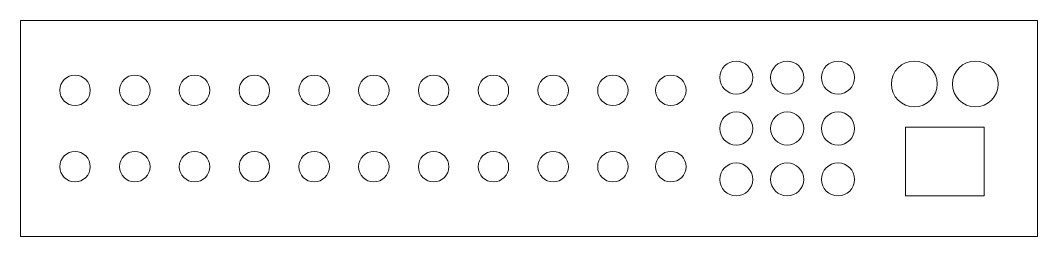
# Model space of a CAD drawing. Header units: millimetres. Extents: x 0 to 400, y 0 to 85.
import ezdxf

# ---------------------------------------------------------------- set-up
doc = ezdxf.new("R2010")
doc.units = ezdxf.units.MM
doc.layers.get('0').update_dxf_attribs({"linetype": 'CONTINUOUS', "lineweight": 13})
for name, color, linetype, lineweight in [('audio', 2, 'CONTINUOUS', 13), ('looper', 3, 'CONTINUOUS', 13), ('midi', 5, 'CONTINUOUS', 13), ('switch', 4, 'CONTINUOUS', 13), ('vin', 1, 'CONTINUOUS', 13), ('vout', 6, 'CONTINUOUS', 13)]:
    doc.layers.add(name, color=color, linetype=linetype, lineweight=lineweight)

# ---------------------------------------------------------------- blocks, each defined once
blk = doc.blocks.new('looper')
at = {"layer": 'looper'}
for centre in [(0, 0), (23.5, 0), (47, 0), (70.5, 0)]:
    blk.add_circle(centre, 6, dxfattribs=at)
blk = doc.blocks.new('switch')
at = {"layer": 'switch'}
for centre in [(0, 0), (22.8, 0)]:
    blk.add_circle(centre, 6, dxfattribs=at)

msp = doc.modelspace()

# ---------------------------------------------------------------- linework, layer by layer
for p, q in [((400, 85), (0, 85)), ((0, 85), (0, 0)), ((400, 0), (400, 85)), ((0, 0), (400, 0))]:
    msp.add_line(p, q)
at = {"layer": 'audio'}
for centre in [(21.5, 57.5), (21.5, 27.5)]:
    msp.add_circle(centre, 6, dxfattribs=at)
at = {"layer": 'midi'}
for centre in [(351.5, 60), (375.5, 60)]:
    msp.add_circle(centre, 9, dxfattribs=at)
at = {"layer": 'vin'}
for p, q in [((348, 43), (379, 43)), ((348, 16), (348, 43)), ((379, 43), (379, 16)), ((379, 16), (348, 16))]:
    msp.add_line(p, q, dxfattribs=at)
at = {"layer": 'vout'}
for centre in [(281.5, 62.5), (301.5, 62.5), (321.5, 62.5), (281.5, 42.5), (301.5, 42.5), (321.5, 42.5), (281.5, 22.5), (301.5, 22.5), (321.5, 22.5)]:
    msp.add_circle(centre, 6.5, dxfattribs=at)

# ---------------------------------------------------------------- block references
at = {"layer": 'looper'}
for p in [(45, 57.5), (139, 57.5), (45, 27.5), (139, 27.5)]:
    msp.add_blockref('looper', p, dxfattribs=at)
at = {"layer": 'switch'}
for p in [(233, 57.5), (233, 27.5)]:
    msp.add_blockref('switch', p, dxfattribs=at)

doc.saveas('drawing.dxf')
